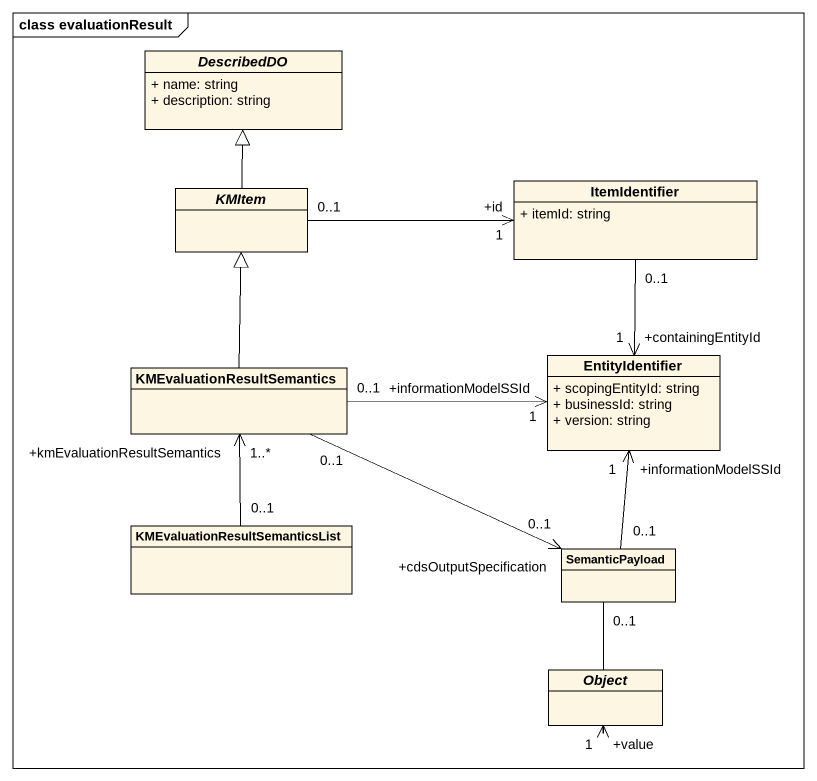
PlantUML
@startuml
mainframe class evaluationResult
hide circle
hide empty members
skinparam classAttributeIconSize 0
abstract class DescribedDO {
  + name: string
  + description: string
}
class ItemIdentifier {
  + itemId: string
}
abstract class KMItem
class KMEvaluationResultSemantics
class EntityIdentifier {
  + scopingEntityId: string
  + businessId: string
  + version: string
}
class "KMEvaluationResultSemanticsList" as KMEvaluationResultSemanticsL
class SemanticPayload
abstract class "Object" as Object_
ItemIdentifier "0..1" --> "+containingEntityId\n1" EntityIdentifier
KMItem -up-|> DescribedDO
KMItem "0..1" -right-> "+id\n1" ItemIdentifier
KMEvaluationResultSemantics -up-|> KMItem
KMEvaluationResultSemantics "0..1" -right-> "+informationModelSSId\n1" EntityIdentifier
KMEvaluationResultSemantics "0..1" -right-> "+cdsOutputSpecification\n0..1" SemanticPayload
KMEvaluationResultSemanticsL "0..1" -up-> "+kmEvaluationResultSemantics\n1..*" KMEvaluationResultSemantics
SemanticPayload "0..1" -up-> "+informationModelSSId\n1" EntityIdentifier
SemanticPayload "0..1" --> "+value\n1" Object_
@enduml
